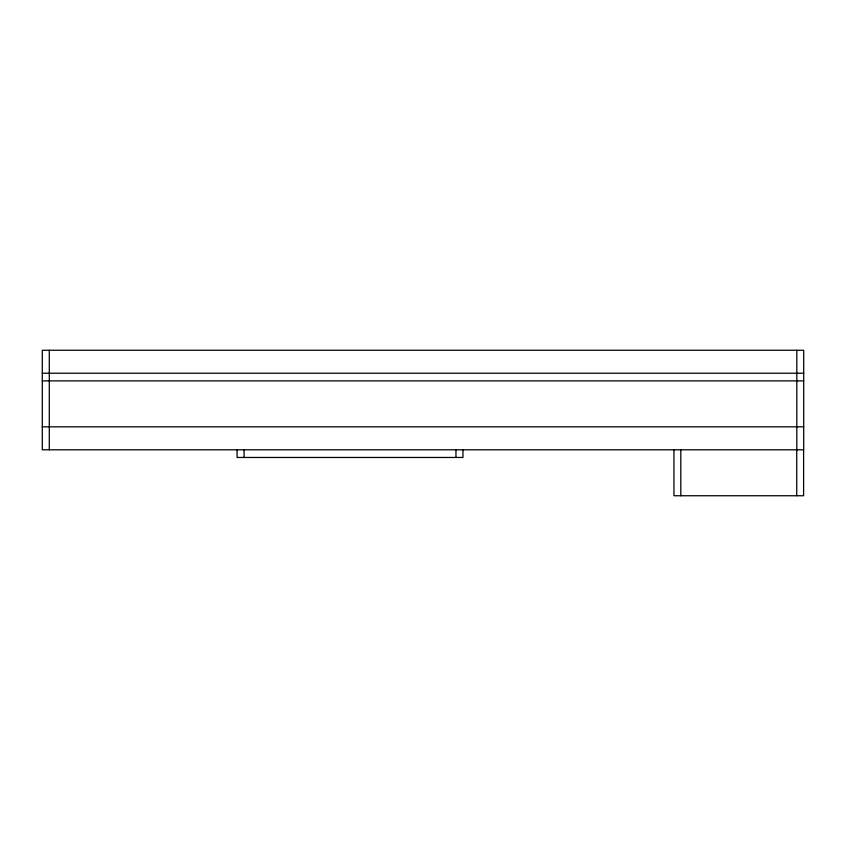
<?xml version="1.0" encoding="UTF-8"?>
<svg xmlns="http://www.w3.org/2000/svg" width="846" height="846" viewBox="0 0 846 846"><rect width="100%" height="100%" fill="white"/><g stroke="black" fill="none" stroke-linecap="round" stroke-linejoin="round"><path stroke-width="1.27" d="M796.826 350.255L796.826 449.797M803.7 373.223L803.7 350.255L42.3 350.255L42.3 449.797L803.7 449.797L803.7 373.223L42.3 373.223M42.3 380.89L803.7 380.89M42.3 426.828L803.7 426.828M803.605 449.797L803.605 495.745L673.945 495.745L673.945 449.797M796.731 449.797L796.731 495.745M680.808 449.797L680.808 495.745M462.963 449.808L462.963 457.464L237.081 457.464L237.081 449.808M455.962 449.808L455.962 457.464M244.082 449.808L244.082 457.464M49.301 350.255L49.301 449.797"/></g></svg>
